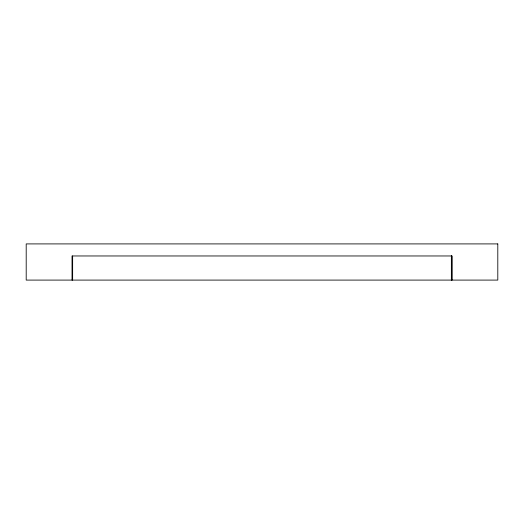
<?xml version="1.0" encoding="UTF-8"?>
<svg xmlns="http://www.w3.org/2000/svg" width="524" height="524" viewBox="0 0 524 524"><rect width="100%" height="100%" fill="white"/><g stroke="black" fill="none" stroke-linecap="round" stroke-linejoin="round"><path stroke-width="0.79" d="M451.97 280.091L451.97 255.967L72.03 255.967L72.03 280.091M451.845 255.967L451.845 280.091M451.485 255.967L451.485 280.091M451.361 255.967L451.361 280.091M72.64 255.967L72.64 280.091M497.8 243.909L26.2 243.909L26.2 280.091L497.8 280.091L497.8 243.909"/></g></svg>
